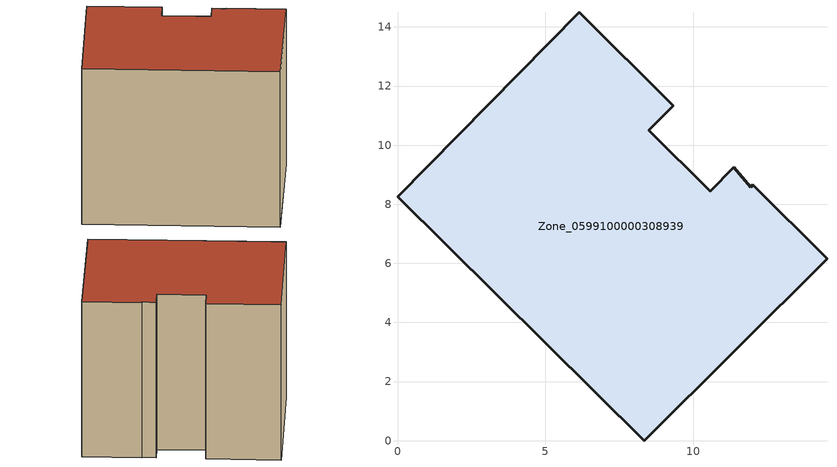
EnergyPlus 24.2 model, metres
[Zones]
Zone_0599100000308939
 floor ground (C_G): 11.95,8.58 12.02,8.66 14.53,6.16 8.36,0 0,8.25 6.15,14.49 9.33,11.33 8.5,10.5 10.58,8.43 11.39,9.25 z0
 wall outside (C_F): 8.36,0 14.53,6.16 12.02,8.66 11.95,8.58 11.39,9.25 10.58,8.43 8.5,10.5 9.33,11.33 6.15,14.49 0,8.25 8.36,0 z0:10.15
 roof outside (C_R): 12.02,8.66 11.95,8.58 11.39,9.25 10.58,8.43 8.5,10.5 9.33,11.33 6.15,14.49 0,8.25 8.36,0 14.53,6.16 z10.15
[BUILDING]
Pand.0599100000308939: North Axis=0; Terrain=City; Loads Convergence Tolerance Value=0.04; Temperature Convergence Tolerance Value=0.4; Solar Distribution=FullExterior; Maximum Number of Warmup Days=25; Minimum Number of Warmup Days=1
[Site:Location]
Rotterdam.The.Hague.AP_ZH_NLD Design_Conditions: Latitude=51.96; Longitude=4.45; Time Zone=1; Elevation=-4.5
[SITE:GROUNDTEMPERATURE:BUILDINGSURFACE]
18, 18, 18, 18, 18, 18, 18, 18, 18, 18, 18, 18
[MATERIAL] Thermal Absorptance=0.9; Solar Absorptance=0.7; Visible Absorptance=0.7
Name | Roughness | Thickness | Conductivity | Density | Specific Heat
G.TI.1946 | MediumSmooth | 0.15 | 1 | 540 | 1210
F.TI.1946 | Rough | 0.3 | 0.857143 | 1920 | 840
R.TI.1946 | MediumRough | 0.2 | 0.1 | 1500 | 1000
[CONSTRUCTION]
C_G: G.TI.1946
C_F: F.TI.1946
C_R: R.TI.1946
[ZONE]
Zone_0599100000308939: Type=1; Multiplier=1; Ceiling Height=Autocalculate; Volume=Autocalculate; Floor Area=autocalculate; Part of Total Floor Area=Yes
[ZONEINFILTRATION:DESIGNFLOWRATE]
Infil_Zone_0599100000308939: Zone or ZoneList or Space or SpaceList=Zone_0599100000308939; Schedule=AlwaysOn; Design Flow Rate Calculation Method=Flow/Area; Flow Rate per Floor Area=0.003; Constant Term Coefficient=1; Temperature Term Coefficient=0; Velocity Term Coefficient=0; Velocity Squared Term Coefficient=0
[HVACTEMPLATE:ZONE:IDEALLOADSAIRSYSTEM]
Zone_0599100000308939: Maximum Heating Supply Air Temperature=50; Minimum Cooling Supply Air Temperature=13; Maximum Heating Supply Air Humidity Ratio=0.0156; Minimum Cooling Supply Air Humidity Ratio=0.0077; Heating Limit=NoLimit; Cooling Limit=NoLimit; Dehumidification Control Type=ConstantSensibleHeatRatio; Cooling Sensible Heat Ratio=0.7; Dehumidification Setpoint=60; Humidification Control Type=None; Humidification Setpoint=30; Outdoor Air Method=None; Outdoor Air Flow Rate per Person=0.00944; Outdoor Air Flow Rate per Zone Floor Area=0; Outdoor Air Flow Rate per Zone=0; Demand Controlled Ventilation Type=None; Outdoor Air Economizer Type=NoEconomizer; Heat Recovery Type=None; Sensible Heat Recovery Effectiveness=0.7; Latent Heat Recovery Effectiveness=0.65
[ZONECONTROL:THERMOSTAT]
ThermostatControl_Zone_0599100000308939: Zone or ZoneList=Zone_0599100000308939; Control Type Schedule=DualSetpointControlType; Control 1=Thermostat_Zone_0599100000308939; Temperature Difference Between Cutout And Setpoint=0
[THERMOSTATSETPOINT:DUALSETPOINT]
Thermostat_Zone_0599100000308939: Heating Setpoint Temperature Schedule=HeatingSetpoint_Zone_0599100000308939; Cooling Setpoint Temperature Schedule=CoolingSetpoint_Zone_0599100000308939
[SCHEDULE:COMPACT]
HeatingSetpoint_Zone_0599100000308939: Through: 12/31, For: AllDays, Until: 24:00, 21
CoolingSetpoint_Zone_0599100000308939: Through: 12/31, For: AllDays, Until: 24:00, 24
DualSetpointControlType: Through: 12/31, For: AllDays, Until: 24:00, 4
AlwaysOn: Through: 12/31, For: AllDays, Until: 24:00, 1
